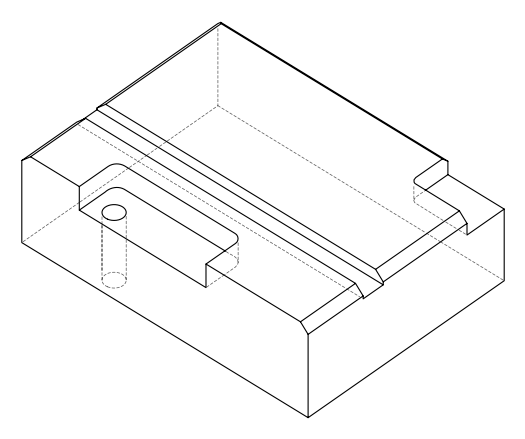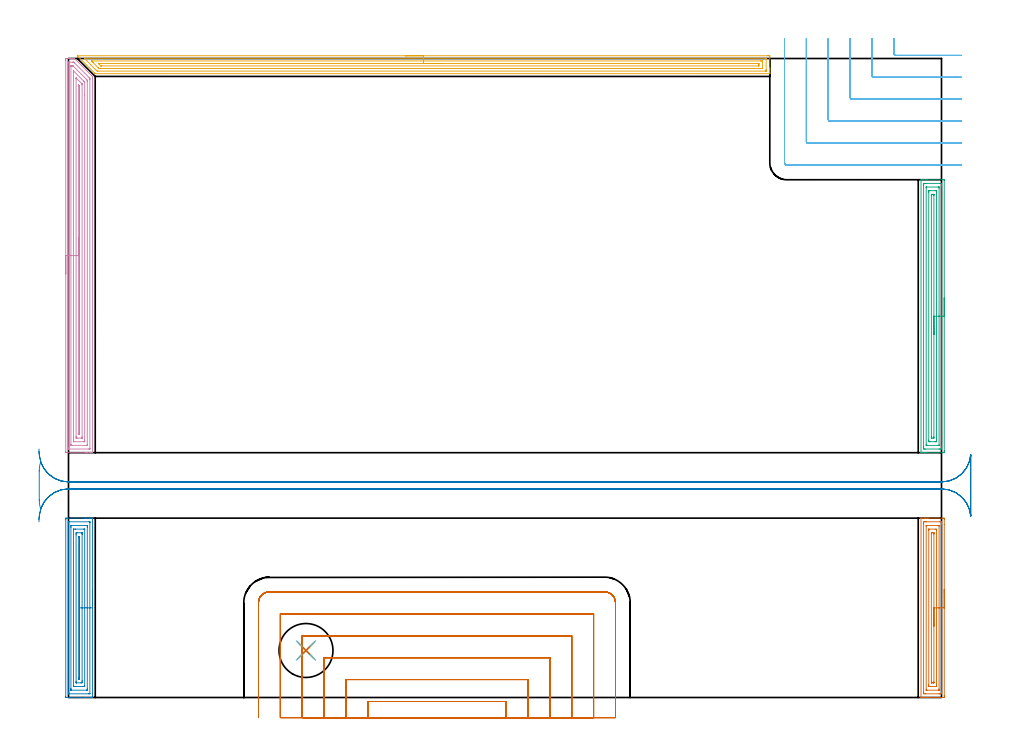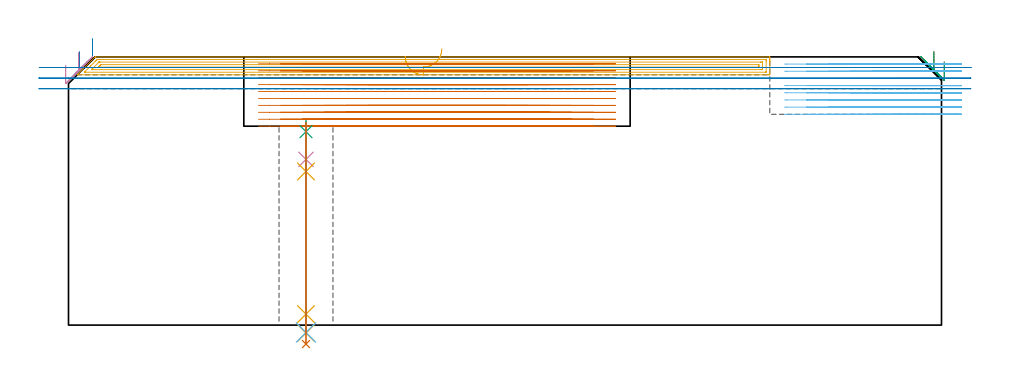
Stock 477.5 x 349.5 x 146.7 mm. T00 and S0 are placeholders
(PLAN: 13 operations, 7 tool changes, 110.8 min)
(1 AREA_MILL | FG_CHAMFER_SURFACE | UGT0205_001 | 4.16 min | 8453 mm3)
(2 AREA_MILL_1 | FG_CHAMFER_SURFACE_1 | UGT0205_001 | 4.9 min | 11212 mm3)
(3 AREA_MILL_2 | FG_CHAMFER_SURFACE_2 | UGT0205_001 | 6.21 min | 13124 mm3)
(4 AREA_MILL_3 | FG_CHAMFER_SURFACE_3 | UGT0205_001 | 10.38 min | 23732 mm3)
(5 AREA_MILL_4 | FG_CHAMFER_SURFACE_4 | UGT0205_001 | 12.18 min | 18162 mm3)
(6 MILL_CORNER_NOTCH_RECTANGULAR | CORNER_NOTCH_RECTANGULAR | NXT0201_012 | Follow Part, ap 4, ae 75% | 11.37 min | 194102 mm3)
(7 MILL_SLOT | SLOT_PARTIAL_RECTANGULAR | NXT0201_012 | Follow Part, ap 4, ae 75% | 53.35 min | 523767 mm3)
(8 MILL_RECTANGULAR_SLOT | SLOT_RECTANGULAR | UGT0201_004 | Follow Part, ap 8, ae 75% | 6.59 min | 294869 mm3)
(9 SPOT_DRILL | STEP1HOLE | NXT0321_9005460120000 | 0.06 min | 173 mm3)
(10 DRILL_BLIND_HOLE_INTO_CENTER | STEP1HOLE | NXT0301_092 | 0.09 min | 1721 mm3)
(11 GUN_DRILL_THROUGH_HOLE | STEP1HOLE | UGT0307_009 | 0.56 min | 10397 mm3)
(12 DRILL_TO_ENLARGE_THROUGH_HOLE | STEP1HOLE | NXT0301_104 | 0.47 min | 4383 mm3)
(13 DRILL_TO_ENLARGE_THROUGH_HOLE_1 | STEP1HOLE | UGT0301_394 | 0.49 min | 57618 mm3)
(TOOL UGT0205_001 | Chamfer Mill 20 x 3 x 45 deg. | D20 FL50 Z2)
(TOOL NXT0201_012 | ENDMILL 16mm [2P460-1600-NA 1630] | D16 FL38 Z6)
(TOOL UGT0201_004 | End Mill 32 mm | D32 FL53 Z6)
(TOOL NXT0321_9005460120000 | NC Spot Drill, 142deg, 12mm, Carbide, Uncoated | D12 PA142 FL30 Z2)
(TOOL NXT0301_092 | Carbide Drill 12.1mm [860.1-1210-061A1-MM 2214] | D12.1 PA140 FL77 Z2)
(TOOL UGT0307_009 | Gun Drill 12 mm | D12 PA130 FL24 Z1)
(TOOL NXT0301_104 | Carbide Drill 14mm [860.1-1400-112A1-MM 2214] | D14 PA140 FL123 Z2)
(TOOL UGT0301_394 | Twist Drill 29.5 mm | D29.5 PA118 FL165 Z2)
(OP 1 AREA_MILL)
G17 G21 G94 G90
T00 M6
G54
G17 G0 G90 X479. Y59.05 S1061 M3
G43 Z156.7 H0
Z144.
G94 G1 Y59.012 Z143.128 F250.
Y58.898 Z142.264
Y58.709 Z141.412
Y58.447 Z140.58
Y58.113 Z139.774
Y57.71 Z139.
Y57.242 Z138.264
Y56.71 Z137.572
Y56.121 Z136.929
Y55.478 Z136.34
Y54.786 Z135.808
Y54.05 Z135.34
Y53.276 Z134.937
Y52.47 Z134.603
Y51.638 Z134.341
Y50.786 Z134.152
Y49.922 Z134.038
Y49.05 Z134.
Y0.888
X478.998 Y0.566 Z134.002
X478.991 Y0.008 Z134.005
X478.433 Y0. Z134.564
X470.426 Z142.568
X469.778 Z143.219
X469.536 Z143.461
X468.888 Z144.109
X468.646 Z144.35
X468.162 Z144.837
X467.351 Z145.648
X466.608 Z146.39
X466.333 Z146.658
X466.303 Y0.009 Z146.688
X466.3 Y0.121 Z146.7
Y97.979
X466.303 Y98.09 Z146.688
X466.331 Y98.094 Z146.66
X466.608 Y98.1 Z146.391
X467.351 Z145.648
X468.162 Z144.837
X468.646 Z144.35
X468.888 Z144.109
X469.536 Z143.461
X469.778 Z143.219
X470.426 Z142.568
X478.433 Z134.564
X478.759 Y98.098 Z134.238
X478.991 Y98.09 Z134.005
X478.999 Y97.858 Z133.999
X479. Y97.534 Z134.
Y94.504
Y49.05
X477.586 Z135.414
Y3.192
X477.582 Y2.345 Z135.418
X477.58 Y2.308 Z135.42
X477.543 Y2.01 Z135.457
X476.997 Y2.002 Z136.003
X476.654 Y2.001 Z136.346
X476.109 Y2. Z136.891
X468.646 Y2.001 Z144.354
X468.099 Y2.003 Z144.901
X467.757 Y2.01 Z145.243
X467.72 Y2.345 Z145.28
X467.717 Y2.384 Z145.283
X467.714 Y3.235 Z145.286
Y3.277
Y94.908
X467.718 Y95.755 Z145.282
X467.72 Y95.792 Z145.28
X467.757 Y96.09 Z145.243
X468.303 Y96.098 Z144.697
X468.646 Y96.099 Z144.354
X469.191 Y96.1 Z143.809
X476.654 Y96.099 Z136.346
X477.201 Y96.097 Z135.799
X477.543 Y96.09 Z135.457
X477.58 Y95.755 Z135.42
X477.583 Y95.716 Z135.417
X477.586 Y94.865 Z135.414
Y94.823
Y49.05
X476.172 Z136.828
X476.171 Y4.607 Z136.829
X476.167 Y4.124 Z136.833
X476.165 Y4.026 Z136.835
X476.158 Y4.01 Z136.842
X476.095 Y4.005 Z136.905
X476.012 Y4.002 Z136.988
X475.888 Y4. Z137.112
X469.536 Y4.001 Z143.464
X469.412 Y4.003 Z143.588
X469.164 Y4.01 Z143.836
X469.134 Y4.019 Z143.866
X469.132 Y4.031 Z143.868
X469.13 Y4.066 Z143.87
X469.129 Y4.124 Z143.871
X469.128 Y4.532 Z143.872
X469.129 Y93.493 Z143.871
X469.133 Y93.976 Z143.867
X469.135 Y94.074 Z143.865
X469.142 Y94.09 Z143.858
X469.205 Y94.095 Z143.795
X469.288 Y94.098 Z143.712
X469.412 Y94.1 Z143.588
X475.764 Y94.099 Z137.236
X475.888 Y94.097 Z137.112
X476.136 Y94.09 Z136.864
X476.166 Y94.081 Z136.834
X476.168 Y94.069 Z136.832
X476.17 Y94.034 Z136.83
X476.171 Y93.976 Z136.829
X476.172 Y93.568 Z136.828
Y49.05
X474.757 Z138.243
Y6.793
X474.751 Y6.026 Z138.249
X474.748 Y6.01 Z138.252
X474.728 Y6.005 Z138.272
X474.679 Y6.001 Z138.321
X471.218 Z141.782
X470.55 Y6.025 Z142.45
X470.543 Y6.676 Z142.457
Y6.793
Y91.307
X470.549 Y92.074 Z142.451
X470.552 Y92.09 Z142.448
X470.572 Y92.095 Z142.428
X470.621 Y92.099 Z142.379
X474.082 Z138.918
X474.75 Y92.075 Z138.25
X474.757 Y91.424 Z138.243
Y91.307
Y49.05
X473.343 Z139.657
Y8.572
X473.342 Y8.326 Z139.658
X473.338 Y8.076 Z139.662
X473.336 Y8.014 Z139.664
X473.309 Y8.01 Z139.691
X473.238 Y8.005 Z139.762
X473.095 Y8.002 Z139.905
X472.777 Y8. Z140.223
X472.205 Y8.001 Z140.795
X472.014 Y8.003 Z140.986
X471.982 Y8.006 Z141.018
X471.969 Y8.009 Z141.031
X471.964 Y8.028 Z141.036
X471.96 Y8.159 Z141.04
X471.958 Y8.324 Z141.042
X471.957 Y8.572 Z141.043
Y8.821
Y89.528
X471.958 Y89.774 Z141.042
X471.962 Y90.024 Z141.038
X471.964 Y90.086 Z141.036
X471.991 Y90.09 Z141.009
X472.062 Y90.095 Z140.938
X472.205 Y90.098 Z140.795
X472.523 Y90.1 Z140.477
X473.095 Y90.099 Z139.905
X473.286 Y90.097 Z139.714
X473.318 Y90.094 Z139.682
X473.331 Y90.091 Z139.669
X473.336 Y90.072 Z139.664
X473.34 Y89.941 Z139.66
X473.342 Y89.776 Z139.658
X473.343 Y89.528 Z139.657
Y89.279
Y49.05
Y48.178 Z139.695
Y47.314 Z139.809
Y46.462 Z139.998
Y45.63 Z140.26
Y44.824 Z140.594
Y44.05 Z140.997
Y43.314 Z141.465
Y42.622 Z141.996
Y41.979 Z142.586
Y41.39 Z143.229
Y40.858 Z143.921
Y40.39 Z144.657
Y39.987 Z145.431
Y39.653 Z146.237
Y39.391 Z147.069
Y39.202 Z147.92
Y39.088 Z148.785
Y39.05 Z149.657
G0 Z156.7
M5
M2
(OP 2 AREA_MILL_1)
G17 G21 G94 G90
T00 M6
G54
G17 G0 G90 X13.1 Y59.05 S1061 M3
G43 Z156.7 H0
G94 G1 Y59.012 Z155.828 F250.
Y58.898 Z154.963
Y58.709 Z154.112
Y58.447 Z153.28
Y58.113 Z152.474
Y57.71 Z151.7
Y57.241 Z150.964
Y56.71 Z150.272
Y56.121 Z149.629
Y55.478 Z149.04
Y54.786 Z148.508
Y54.05 Z148.04
Y53.276 Z147.637
Y52.47 Z147.303
Y51.638 Z147.041
Y50.786 Z146.852
Y49.922 Z146.738
Y49.05 Z146.7
Y0.121
X13.097 Y0.01 Z146.689
X13.059 Y0.007 Z146.651
X12.77 Y0. Z146.369
X12.087 Z145.685
X11.601 Z145.197
X9.574 Z143.171
X8.924 Z142.518
X-1.22 Y0.001 Z132.377
X-1.491 Y0.01 Z132.105
X-1.499 Y0.279 Z132.099
Y0.317
X-1.5 Y97.249 Z132.1
X-1.498 Y97.534 Z132.102
X-1.491 Y98.093 Z132.105
X-1.458 Y98.097 Z132.138
X-0.894 Y98.1 Z132.703
X8.924 Z142.518
X9.574 Z143.171
X9.816 Z143.413
X11.601 Z145.197
X12.087 Z145.685
X12.184 Z145.783
X12.771 Z146.369
X13.059 Y98.093 Z146.651
X13.097 Y98.09 Z146.689
X13.1 Y97.979 Z146.7
Y49.05
X11.686 Z145.286
X11.685 Y2.261 Z145.285
X11.684 Y2.177 Z145.284
X11.679 Y2.017 Z145.279
X11.601 Y2.01 Z145.201
X11.054 Y2.001 Z144.654
X0.345 Y2. Z133.945
X-0.001 Y2.002 Z133.599
X-0.05 Y2.005 Z133.55
X-0.075 Y2.009 Z133.525
X-0.08 Y2.093 Z133.52
X-0.085 Y2.261 Z133.515
X-0.086 Y2.345 Z133.514
Y2.429
X-0.085 Y95.839 Z133.515
X-0.084 Y95.923 Z133.516
X-0.079 Y96.083 Z133.521
X-0.001 Y96.09 Z133.599
X0.546 Y96.099 Z134.146
X11.255 Y96.1 Z144.855
X11.601 Y96.098 Z145.201
X11.65 Y96.095 Z145.25
X11.675 Y96.091 Z145.275
X11.68 Y96.007 Z145.28
X11.685 Y95.839 Z145.285
X11.686 Y95.755 Z145.286
Y95.671
Y49.05
X10.272 Z143.872
X10.271 Y5.014 Z143.871
X10.27 Y4.561 Z143.87
X10.267 Y4.124 Z143.867
X10.265 Y4.02 Z143.865
X10.065 Y4.007 Z143.665
X9.94 Y4.001 Z143.54
X1.659 Z135.259
X1.41 Y4.007 Z135.01
X1.342 Y4.01 Z134.942
X1.335 Y4.023 Z134.935
X1.332 Y4.06 Z134.932
X1.33 Y4.124 Z134.93
X1.329 Y4.578 Z134.929
X1.328 Y5.014 Z134.928
X1.329 Y93.086 Z134.929
X1.33 Y93.539 Z134.93
X1.333 Y93.976 Z134.933
X1.335 Y94.08 Z134.935
X1.535 Y94.093 Z135.135
X1.66 Y94.099 Z135.26
X9.941 Z143.541
X10.19 Y94.093 Z143.79
X10.258 Y94.09 Z143.858
X10.265 Y94.076 Z143.865
X10.268 Y94.04 Z143.868
X10.27 Y93.976 Z143.87
X10.271 Y93.522 Z143.871
X10.272 Y93.086 Z143.872
Y49.05
X8.857 Z142.457
Y6.381
X8.856 Y6.176 Z142.456
X8.854 Y6.073 Z142.454
X8.851 Y6.024 Z142.451
X8.847 Y6.01 Z142.447
X8.822 Y6.005 Z142.422
X8.031 Y6. Z141.631
X7.934 Z141.534
X3.472 Z137.072
X2.767 Y6.009 Z136.367
X2.751 Y6.01 Z136.351
X2.748 Y6.023 Z136.348
X2.745 Y6.069 Z136.345
X2.743 Y6.162 Z136.343
Y91.719
X2.744 Y91.924 Z136.344
X2.746 Y92.027 Z136.346
X2.749 Y92.076 Z136.349
X2.753 Y92.09 Z136.353
X2.778 Y92.095 Z136.378
X3.569 Y92.1 Z137.169
X3.666 Z137.266
X8.128 Z141.728
X8.833 Y92.091 Z142.433
X8.849 Y92.09 Z142.449
X8.852 Y92.077 Z142.452
X8.855 Y92.031 Z142.455
X8.857 Y91.937 Z142.457
Y49.05
X7.443 Z141.043
Y9.159
X7.44 Y8.572 Z141.04
X7.436 Y8.276 Z141.036
X7.419 Y8.01 Z141.019
X7.139 Y8.005 Z140.739
X6.82 Y8.001 Z140.42
X4.461 Z138.061
X4.27 Y8.003 Z137.87
X4.201 Y8.006 Z137.801
X4.167 Y8.009 Z137.767
X4.164 Y8.068 Z137.764
X4.16 Y8.269 Z137.76
X4.157 Y8.572 Z137.757
Y8.876
Y88.941
X4.16 Y89.528 Z137.76
X4.164 Y89.824 Z137.764
X4.181 Y90.09 Z137.781
X4.461 Y90.095 Z138.061
X4.78 Y90.099 Z138.38
X7.139 Z140.739
X7.33 Y90.097 Z140.93
X7.399 Y90.094 Z140.999
X7.433 Y90.091 Z141.033
X7.436 Y90.032 Z141.036
X7.44 Y89.831 Z141.04
X7.443 Y89.528 Z141.043
Y89.224
Y49.05
X6.029 Z139.629
X6.028 Y10.25 Z139.628
X6.027 Y10.107 Z139.627
X6.024 Y10.037 Z139.624
X6.022 Y10.01 Z139.622
X5.894 Y10.006 Z139.494
X5.705 Y10.001 Z139.305
X5.607 Y10.004 Z139.207
X5.59 Y10.007 Z139.19
X5.578 Y10.012 Z139.178
X5.576 Y10.03 Z139.176
X5.573 Y10.133 Z139.173
X5.572 Y10.352 Z139.172
X5.571 Y10.808 Z139.171
Y87.531
X5.573 Y87.748 Z139.173
X5.576 Y87.976 Z139.176
X5.578 Y88.082 Z139.178
X5.624 Y88.09 Z139.224
X5.895 Y88.098 Z139.495
X5.993 Y88.096 Z139.593
X6.01 Y88.093 Z139.61
X6.022 Y88.088 Z139.622
X6.024 Y88.07 Z139.624
X6.027 Y87.967 Z139.627
X6.029 Y87.748 Z139.629
Y87.532
Y49.05
Y48.178 Z139.667
Y47.313 Z139.781
Y46.462 Z139.97
Y45.63 Z140.232
Y44.824 Z140.566
Y44.05 Z140.969
Y43.314 Z141.437
Y42.622 Z141.968
Y41.979 Z142.558
Y41.39 Z143.201
Y40.858 Z143.893
Y40.39 Z144.629
Y39.987 Z145.403
Y39.653 Z146.209
Y39.391 Z147.041
Y39.202 Z147.892
Y39.088 Z148.757
Y39.05 Z149.629
G0 Z156.7
M5
M2
(OP 3 AREA_MILL_2)
G17 G21 G94 G90
T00 M6
G54
G17 G0 G90 X479. Y218.55 S1061 M3
G43 Z156.7 H0
Z144.
G94 G1 Y218.512 Z143.128 F250.
Y218.398 Z142.264
Y218.209 Z141.412
Y217.947 Z140.58
Y217.613 Z139.774
Y217.21 Z139.
Y216.742 Z138.264
Y216.21 Z137.572
Y215.621 Z136.929
Y214.978 Z136.34
Y214.286 Z135.808
Y213.55 Z135.34
Y212.776 Z134.937
Y211.97 Z134.603
Y211.138 Z134.341
Y210.287 Z134.152
Y209.422 Z134.038
Y208.55 Z134.
Y134.825
X478.999 Y134.501 Z134.001
X478.994 Y133.939 Z134.004
X478.992 Y133.908 Z134.006
X478.433 Y133.9 Z134.564
X469.536 Z143.458
X468.956 Z144.041
X468.646 Z144.35
X468.066 Z144.93
X467.757 Z145.238
X467.138 Z145.862
X466.694 Z146.305
X466.341 Y133.907 Z146.651
X466.303 Y133.91 Z146.688
X466.3 Y134.055 Z146.7
Y283.045
X466.303 Y283.19 Z146.688
X466.341 Y283.193 Z146.651
X466.694 Y283.2 Z146.305
X467.138 Z145.862
X467.757 Z145.238
X468.956 Z144.041
X469.536 Z143.458
X478.433 Z134.564
X478.725 Y283.198 Z134.272
X478.992 Y283.19 Z134.006
X478.999 Y282.923 Z133.999
X479. Y208.55 Z134.
X477.586 Z135.414
Y137.135
X477.583 Y136.286 Z135.417
X477.581 Y136.248 Z135.419
X477.543 Y135.91 Z135.457
X477.036 Y135.902 Z135.964
X476.654 Y135.901 Z136.346
X476.148 Y135.9 Z136.852
X468.646 Y135.901 Z144.354
X468.138 Y135.903 Z144.862
X467.757 Y135.91 Z145.243
X467.719 Y136.286 Z145.281
X467.717 Y136.325 Z145.283
X467.714 Y137.178 Z145.286
Y137.22
Y279.965
X467.717 Y280.814 Z145.283
X467.719 Y280.852 Z145.281
X467.757 Y281.19 Z145.243
X468.264 Y281.198 Z144.736
X468.646 Y281.199 Z144.354
X469.152 Y281.2 Z143.848
X476.654 Y281.199 Z136.346
X477.162 Y281.197 Z135.838
X477.543 Y281.19 Z135.457
X477.581 Y280.814 Z135.419
X477.583 Y280.775 Z135.417
X477.586 Y279.922 Z135.414
Y279.88
Y208.55
X476.172 Z136.828
X476.171 Y138.07 Z136.829
X476.17 Y137.968 Z136.83
X476.167 Y137.918 Z136.833
X476.166 Y137.913 Z136.834
X476.15 Y137.909 Z136.85
X476.103 Y137.904 Z136.897
X475.933 Y137.9 Z137.067
X469.536 Z143.464
X469.367 Y137.902 Z143.633
X469.254 Y137.905 Z143.746
X469.164 Y137.91 Z143.836
X469.135 Y137.918 Z143.865
X469.134 Y137.935 Z143.866
X469.131 Y138.07 Z143.869
X469.129 Y138.478 Z143.871
Y279.03
X469.13 Y279.132 Z143.87
X469.133 Y279.182 Z143.867
X469.134 Y279.187 Z143.866
X469.15 Y279.191 Z143.85
X469.197 Y279.196 Z143.803
X469.367 Y279.2 Z143.633
X475.764 Z137.236
X475.933 Y279.198 Z137.067
X476.046 Y279.195 Z136.954
X476.136 Y279.19 Z136.864
X476.165 Y279.182 Z136.835
X476.166 Y279.165 Z136.834
X476.169 Y279.03 Z136.831
X476.171 Y278.622 Z136.829
X476.172 Y208.55 Z136.828
X474.757 Z138.243
Y140.746
X474.753 Y139.976 Z138.247
X474.751 Y139.923 Z138.249
X474.745 Y139.91 Z138.255
X474.723 Y139.907 Z138.277
X474.618 Y139.903 Z138.382
X474.407 Y139.901 Z138.593
X473.985 Y139.9 Z139.015
X471.27 Z141.73
X470.875 Y139.903 Z142.125
X470.677 Y139.906 Z142.323
X470.579 Y139.91 Z142.421
X470.549 Y139.921 Z142.451
X470.543 Y140.746 Z142.457
Y276.354
X470.547 Y277.124 Z142.453
X470.549 Y277.177 Z142.451
X470.555 Y277.19 Z142.445
X470.577 Y277.193 Z142.423
X470.682 Y277.197 Z142.318
X470.893 Y277.199 Z142.107
X471.315 Y277.2 Z141.685
X474.03 Z138.97
X474.425 Y277.198 Z138.575
X474.623 Y277.194 Z138.377
X474.721 Y277.19 Z138.279
X474.751 Y277.179 Z138.249
X474.757 Y276.354 Z138.243
Y208.55
X473.343 Z139.657
X473.342 Y142.531 Z139.658
X473.341 Y142.284 Z139.659
X473.336 Y142.033 Z139.664
X473.324 Y141.91 Z139.676
X473.252 Y141.906 Z139.748
X473.095 Y141.902 Z139.905
X472.834 Y141.9 Z140.166
X472.205 Y141.903 Z140.795
X471.996 Y141.907 Z141.004
X471.966 Y141.91 Z141.034
X471.962 Y141.983 Z141.038
X471.959 Y142.116 Z141.041
X471.957 Y142.282 Z141.043
Y142.531
X471.958 Y274.569 Z141.042
X471.959 Y274.816 Z141.041
X471.964 Y275.066 Z141.036
X471.976 Y275.19 Z141.024
X472.048 Y275.194 Z140.952
X472.205 Y275.198 Z140.795
X472.466 Y275.2 Z140.534
X473.095 Y275.197 Z139.905
X473.304 Y275.193 Z139.696
X473.334 Y275.19 Z139.666
X473.338 Y275.117 Z139.662
X473.341 Y274.984 Z139.659
X473.343 Y274.818 Z139.657
Y274.569
Y208.55
Y207.678 Z139.695
Y206.814 Z139.809
Y205.962 Z139.998
Y205.13 Z140.26
Y204.324 Z140.594
Y203.55 Z140.997
Y202.814 Z141.465
Y202.122 Z141.996
Y201.479 Z142.586
Y200.89 Z143.229
Y200.359 Z143.921
Y199.89 Z144.657
Y199.487 Z145.431
Y199.153 Z146.237
Y198.891 Z147.069
Y198.702 Z147.92
Y198.588 Z148.785
Y198.55 Z149.657
G0 Z156.7
M5
M2
(OP 4 AREA_MILL_3)
G17 G21 G94 G90
T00 M6
G54
G17 G0 G90 X-1.5 Y231.7 S1061 M3
G43 Z156.7 H0
Z142.1
G94 G1 Y231.738 Z141.228 F250.
Y231.852 Z140.364
Y232.041 Z139.512
Y232.303 Z138.68
Y232.637 Z137.874
Y233.04 Z137.1
Y233.508 Z136.364
Y234.04 Z135.672
Y234.629 Z135.029
Y235.272 Z134.44
Y235.964 Z133.908
Y236.7 Z133.44
Y237.474 Z133.037
Y238.28 Z132.703
Y239.112 Z132.441
Y239.963 Z132.252
Y240.828 Z132.138
Y241.7 Z132.1
Y348.597
X-1.499 Y348.884 Z132.101
X-1.492 Y349.483 Z132.104
X-1.491 Y349.493 Z132.105
X-0.894 Y349.5 Z132.702
X-0.617 Z132.979
X-0.001 Z133.593
X0.553 Z134.15
X0.891 Z134.487
X1.445 Z135.042
X1.784 Z135.379
X2.461 Z136.06
X3.122 Z136.722
X3.233 Y349.499 Z136.831
X3.3 Y349.49 Z136.896
X3.372 Y349.429 Z136.97
X12.96 Y339.84 Z146.558
X13.099 Y339.695 Z146.686
X13.1 Y339.059 Z146.7
Y134.069
X13.097 Y133.909 Z146.688
X13.076 Y133.906 Z146.667
X13.04 Y133.903 Z146.632
X12.64 Y133.9 Z146.24
X12.278 Z145.877
X11.601 Z145.196
X10.371 Z143.967
X9.816 Z143.411
X9.201 Z142.796
X-1.171 Y133.901 Z132.426
X-1.492 Y133.91 Z132.106
X-1.499 Y134.229 Z132.099
Y134.245
X-1.5 Y241.7 Z132.1
X-0.086 Z133.514
X-0.085 Y347.182 Z133.515
X-0.084 Y347.267 Z133.516
X-0.079 Y347.434 Z133.521
X-0.071 Y347.491 Z133.529
X-0.051 Y347.494 Z133.549
X-0.001 Y347.496 Z133.599
X0.49 Y347.5 Z134.09
X2.275 Y347.499 Z135.875
X2.676 Y347.494 Z136.276
X2.81 Y347.49 Z136.41
X2.854 Y347.484 Z136.454
X2.89 Y347.453 Z136.49
X2.963 Y347.383 Z136.563
X3.252 Y347.098 Z136.852
X11.29 Y339.059 Z144.89
X11.601 Y338.741 Z145.201
X11.667 Y338.671 Z145.267
X11.679 Y338.419 Z145.279
X11.684 Y338.25 Z145.284
X11.685 Y338.166 Z145.285
Y136.218
X11.684 Y136.133 Z145.284
X11.679 Y135.965 Z145.279
X11.671 Y135.909 Z145.271
X11.651 Y135.907 Z145.251
X11.601 Y135.904 Z145.201
X11.11 Y135.9 Z144.71
X-0.001 Y135.901 Z133.599
X-0.059 Y135.902 Z133.541
X-0.074 Y135.905 Z133.526
X-0.078 Y135.908 Z133.522
X-0.08 Y135.937 Z133.52
X-0.084 Y136.049 Z133.516
X-0.086 Y136.387 Z133.514
Y241.7
X1.328 Z134.928
X1.329 Y345.311 Z134.929
X1.33 Y345.425 Z134.93
X1.333 Y345.48 Z134.933
X1.334 Y345.487 Z134.934
X1.353 Y345.491 Z134.953
X1.407 Y345.496 Z135.007
X1.596 Y345.499 Z135.196
X1.784 Z135.384
X1.972 Y345.497 Z135.572
X2.349 Y345.49 Z135.949
X2.411 Y345.478 Z136.011
X2.436 Y345.457 Z136.036
X2.488 Y345.41 Z136.088
X2.589 Y345.311 Z136.189
X2.676 Y345.225 Z136.276
X9.816 Y338.084 Z143.416
X10.218 Y337.671 Z143.818
X10.265 Y337.622 Z143.865
X10.267 Y337.545 Z143.867
X10.27 Y337.424 Z143.87
X10.271 Y337.272 Z143.871
Y336.817
Y138.089
X10.27 Y137.975 Z143.87
X10.267 Y137.92 Z143.867
X10.266 Y137.913 Z143.866
X10.246 Y137.909 Z143.846
X10.193 Y137.904 Z143.793
X10.004 Y137.901 Z143.604
X1.784 Y137.9 Z135.384
X1.595 Y137.902 Z135.195
X1.47 Y137.905 Z135.07
X1.37 Y137.91 Z134.97
X1.335 Y137.919 Z134.935
X1.334 Y137.938 Z134.934
X1.331 Y138.089 Z134.931
X1.329 Y138.544 Z134.929
X1.328 Y241.7 Z134.928
X2.743 Z136.343
Y341.738
X2.746 Y342.562 Z136.346
X2.749 Y342.632 Z136.349
X2.753 Y342.689 Z136.353
X2.769 Y342.679 Z136.369
X2.775 Y342.674 Z136.375
X2.819 Y342.632 Z136.419
X8.327 Y337.123 Z141.927
X8.622 Y336.823 Z142.222
X8.818 Y336.622 Z142.418
X8.851 Y336.57 Z142.451
X8.852 Y336.548 Z142.452
X8.856 Y336.447 Z142.456
X8.857 Y329.466 Z142.457
Y140.768
X8.856 Y139.943 Z142.456
X8.854 Y139.916 Z142.454
X8.851 Y139.91 Z142.451
X8.844 Y139.907 Z142.444
X8.79 Y139.903 Z142.39
X8.682 Y139.901 Z142.282
X8.465 Y139.9 Z142.065
X2.914 Y139.901 Z136.514
X2.809 Y139.902 Z136.409
X2.757 Y139.906 Z136.357
X2.748 Y139.909 Z136.348
X2.746 Y139.914 Z136.346
X2.744 Y139.936 Z136.344
X2.743 Y140.702 Z136.343
Y241.7
X4.157 Z137.757
Y338.47
X4.159 Y338.775 Z137.759
X4.161 Y338.814 Z137.761
X4.163 Y338.825 Z137.763
X4.167 Y338.823 Z137.767
X4.235 Y338.762 Z137.835
X4.336 Y338.665 Z137.936
X7.139 Y335.862 Z140.739
X7.326 Y335.671 Z140.926
X7.417 Y335.574 Z141.017
X7.436 Y335.551 Z141.036
X7.439 Y335.529 Z141.039
X7.441 Y335.486 Z141.041
X7.443 Y335.182 Z141.043
Y142.555
X7.442 Y142.252 Z141.042
X7.437 Y141.946 Z141.037
X7.436 Y141.913 Z141.036
X7.424 Y141.91 Z141.024
X7.384 Y141.905 Z140.984
X7.302 Y141.902 Z140.902
X5.115 Y141.9 Z138.715
X4.461 Y141.902 Z138.061
X4.219 Y141.904 Z137.819
X4.172 Y141.91 Z137.772
X4.164 Y141.923 Z137.764
X4.161 Y141.962 Z137.761
X4.158 Y142.555 Z137.758
X4.157 Y142.859 Z137.757
Y241.7
X5.571 Z139.171
Y334.593
X5.572 Y334.804 Z139.172
X5.575 Y334.909 Z139.175
X5.578 Y334.958 Z139.178
X5.579 Y334.961 Z139.179
X5.596 Y334.946 Z139.196
X5.954 Y334.593 Z139.554
X6.012 Y334.528 Z139.612
X6.022 Y334.469 Z139.622
X6.025 Y334.348 Z139.625
X6.028 Y334.103 Z139.628
X6.029 Y333.917 Z139.629
Y333.7
Y144.341
X6.028 Y144.214 Z139.628
X6.023 Y143.941 Z139.623
X6.022 Y143.915 Z139.622
X5.957 Y143.909 Z139.557
X5.868 Y143.903 Z139.468
X5.793 Y143.901 Z139.393
X5.618 Y143.908 Z139.218
X5.581 Y143.91 Z139.181
X5.578 Y143.973 Z139.178
X5.574 Y144.121 Z139.174
X5.572 Y144.341 Z139.172
X5.571 Y241.7 Z139.171
Y242.572 Z139.209
Y243.436 Z139.323
Y244.288 Z139.512
Y245.12 Z139.774
Y245.926 Z140.108
Y246.7 Z140.511
Y247.436 Z140.98
Y248.128 Z141.511
Y248.771 Z142.1
Y249.36 Z142.743
Y249.891 Z143.435
Y250.36 Z144.171
Y250.763 Z144.945
Y251.097 Z145.751
Y251.359 Z146.583
Y251.548 Z147.435
Y251.662 Z148.3
Y251.7 Z149.171
G0 Z156.7
M5
M2
(OP 5 AREA_MILL_4)
G17 G21 G94 G90
T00 M6
G54
G17 G0 G90 X184.2 Y351. S1061 M3
G43 Z156.7 H0
Z146.9
G94 G1 X184.238 Z146.028 F250.
X184.352 Z145.164
X184.541 Z144.312
X184.803 Z143.48
X185.137 Z142.674
X185.54 Z141.9
X186.008 Z141.164
X186.54 Z140.472
X187.129 Z139.829
X187.772 Z139.24
X188.464 Z138.709
X189.2 Z138.24
X189.974 Z137.837
X190.78 Z137.503
X191.612 Z137.241
X192.464 Z137.052
X193.328 Z136.938
X194.2 Z136.9
X382.505
X382.992 Y350.999 Z136.901
X383.473 Y350.995 Z136.903
X383.591 Y350.991 Z136.906
X383.6 Y350.518 Z137.379
Y344.333 Z143.561
Y343.769 Z144.128
Y343.449 Z144.447
Y342.885 Z145.011
Y342.565 Z145.329
Y341.926 Z145.974
Y341.549 Z146.35
Y341.214 Z146.676
X383.592 Y341.202 Z146.688
X383.439 Y341.2 Z146.7
X14.78
X14.604 Y341.204 Z146.689
X14.585 Y341.218 Z146.676
X14.471 Y341.327 Z146.569
X14.346 Y341.454 Z146.446
X14.334 Y341.466 Z146.434
X4.962 Y350.838 Z137.06
X4.846 Y350.96 Z136.938
X4.816 Y350.995 Z136.903
X4.942 Y350.999 Z136.9
X4.962 Y351.
X194.2
Y349.586 Z138.314
X381.207 Y349.585 Z138.315
X381.257 Y349.584 Z138.316
X381.59 Y349.576 Z138.324
X381.594 Y349.471 Z138.429
X381.599 Y349.247 Z138.653
X381.6 Y343.449 Z144.451
X381.599 Y343.061 Z144.839
X381.592 Y342.671 Z145.229
X381.59 Y342.624 Z145.276
X381.573 Y342.621 Z145.279
X381.523 Y342.618 Z145.282
X381.418 Y342.615 Z145.285
X381.207 Y342.614 Z145.286
X381.158
X16.07 Y342.615 Z145.285
X15.654 Y342.621 Z145.279
X15.227 Y343.03 Z144.87
X14.802 Y343.449 Z144.451
X12.15 Y346.1 Z141.8
X8.979 Y349.271 Z138.629
X8.776 Y349.477 Z138.423
X8.692 Y349.566 Z138.334
X8.682 Y349.579 Z138.321
X8.684 Y349.58 Z138.32
X8.723 Y349.583 Z138.317
X8.808 Y349.585 Z138.315
X8.979 Y349.586 Z138.314
X9.028
X194.2
Y348.172 Z139.728
X378.529 Y348.171 Z139.729
X379.116 Y348.17 Z139.73
X379.422 Y348.167 Z139.733
X379.523 Y348.164 Z139.736
X379.59 Y348.156 Z139.744
X379.594 Y348.044 Z139.856
X379.598 Y347.867 Z140.033
X379.6 Y347.691 Z140.209
X379.599 Y344.157 Z143.743
X379.596 Y344.097 Z143.803
X379.59 Y344.051 Z143.849
X379.586 Y344.035 Z143.865
X379.574 Y344.034 Z143.866
X379.422 Y344.031 Z143.869
X378.836 Y344.029 Z143.871
X378.529 Y344.028 Z143.872
X17.319 Y344.029 Z143.871
X17.012 Y344.031 Z143.869
X16.706 Y344.036 Z143.864
X16.672 Y344.038 Z143.862
X16.652 Y344.055 Z143.845
X16.609 Y344.093 Z143.807
X16.527 Y344.173 Z143.727
X16.366 Y344.333 Z143.567
X13.442 Y347.257 Z140.643
X12.833 Y347.867 Z140.033
X12.549 Y348.155 Z139.745
X12.548 Y348.166 Z139.734
X12.549 Y348.167 Z139.733
X13.135 Y348.171 Z139.729
X194.2 Y348.172 Z139.728
Y346.757 Z141.143
X377.489
X377.541 Y346.756 Z141.144
X377.577 Y346.752 Z141.148
X377.59 Y346.749 Z141.151
X377.593 Y346.729 Z141.171
X377.597 Y346.532 Z141.368
X377.6 Y346.136 Z141.764
Y346.1 Z141.8
X377.595 Y345.676 Z142.224
X377.59 Y345.465 Z142.435
X377.585 Y345.449 Z142.451
X377.56 Y345.447 Z142.453
X377.502 Y345.444 Z142.456
X377.407 Y345.443 Z142.457
X17.905
X17.81 Y345.444 Z142.456
X17.752 Y345.446 Z142.454
X17.723 Y345.449 Z142.451
X17.696 Y345.464 Z142.436
X17.479 Y345.676 Z142.224
X17.049 Y346.1 Z141.8
X17.012 Y346.136 Z141.764
X16.622 Y346.533 Z141.367
X16.433 Y346.728 Z141.172
X16.419 Y346.752 Z141.148
X16.444 Y346.754 Z141.146
X16.496 Y346.755 Z141.145
X17.012 Y346.757 Z141.143
X17.241
X194.2
X195.072 Z141.181
X195.936 Z141.295
X196.788 Z141.483
X197.62 Z141.746
X198.426 Z142.08
X199.2 Z142.482
X199.936 Z142.951
X200.628 Z143.482
X201.271 Z144.072
X201.86 Z144.715
X202.392 Z145.407
X202.86 Z146.143
X203.263 Z146.917
X203.597 Z147.723
X203.859 Z148.555
X204.048 Z149.406
X204.162 Z150.271
X204.2 Z151.143
G0 Z156.7
M5
M2
(OP 6 MILL_CORNER_NOTCH_RECTANGULAR)
G17 G21 G94 G90
T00 M6
G54
G17 G0 G90 X451.6 Y360.5 S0 M3
G43 Z156.7 H1
Z142.775
G94 G1 Y357.5 F250.
Y351.994 F500.
G3 X452.394 Y351.2 R0.8
G1 X485.261
X485.317
X488.317 Y351.197 F250.
G0 Z156.7
X439.6 Y360.5
Z142.775
G1 Y357.5
Y339.995 F500.
G3 X440.395 Y339.2 R0.8
G1 X485.261
X485.5 Y339.199
X488.5 Y339.184 F250.
G0 Z156.7
X427.6 Y360.5
Z142.775
G1 Y357.5
Y327.995 F500.
G3 X428.395 Y327.2 R0.8
G1 X485.261
X485.5 Y327.199
X488.5 Y327.179 F250.
G0 Z156.7
X415.6 Y360.5
Z142.775
G1 Y357.5
Y315.995 F500.
G3 X416.395 Y315.2 R0.8
G1 X485.261
G2 X485.5 Y315.199 R24.
G1 X488.5 Y315.169 F250.
G0 Z156.7
X403.6 Y360.5
Z142.775
G1 Y357.5
Y303.995 F500.
G3 X404.395 Y303.2 R0.8
G1 X485.261
G2 X485.5 Y303.198 R12.
G1 X488.499 Y303.138 F250.
G0 Z156.7
X391.6 Y360.5
Z142.775
G1 Y357.5
Y292.5 F500.
G3 X392.9 Y291.2 R1.3
G1 X485.261
X488.261 F250.
G0 Z156.7
X451.6 Y360.5
Z138.85
G1 Y357.5
Y351.994 F500.
G3 X452.394 Y351.2 R0.8
G1 X485.317
X488.317 F250.
G0 Z156.7
X439.6 Y360.5
Z138.85
G1 Y357.5
Y339.995 F500.
G3 X440.395 Y339.2 R0.8
G1 X485.5
X488.5 F250.
G0 Z156.7
X427.6 Y360.5
Z138.85
G1 Y357.5
Y327.995 F500.
G3 X428.395 Y327.2 R0.8
G1 X485.5
X488.5 F250.
G0 Z156.7
X415.6 Y360.5
Z138.85
G1 Y357.5
Y315.995 F500.
G3 X416.395 Y315.2 R0.8
G1 X485.5
X488.5 F250.
G0 Z156.7
X403.6 Y360.5
Z138.85
G1 Y357.5
Y303.995 F500.
G3 X404.395 Y303.2 R0.8
G1 X485.5
X488.5 F250.
G0 Z156.7
X391.6 Y360.5
Z138.85
G1 Y357.5
Y292.5 F500.
G3 X392.9 Y291.2 R1.3
G1 X485.5
X488.5 F250.
G0 Z156.7
X451.6 Y360.5
Z134.925
G1 Y357.5
Y351.994 F500.
G3 X452.394 Y351.2 R0.8
G1 X485.317
X488.317 F250.
G0 Z156.7
X439.6 Y360.5
Z134.925
G1 Y357.5
Y339.995 F500.
G3 X440.395 Y339.2 R0.8
G1 X485.5
X488.5 F250.
G0 Z156.7
X427.6 Y360.5
Z134.925
G1 Y357.5
Y327.995 F500.
G3 X428.395 Y327.2 R0.8
G1 X485.5
X488.5 F250.
G0 Z156.7
X415.6 Y360.5
Z134.925
G1 Y357.5
Y315.995 F500.
G3 X416.395 Y315.2 R0.8
G1 X485.5
X488.5 F250.
G0 Z156.7
X403.6 Y360.5
Z134.925
G1 Y357.5
Y303.995 F500.
G3 X404.395 Y303.2 R0.8
G1 X485.5
X488.5 F250.
G0 Z156.7
X391.6 Y360.5
Z134.925
G1 Y357.5
Y292.5 F500.
G3 X392.9 Y291.2 R1.3
G1 X485.5
X488.5 F250.
G0 Z156.7
X451.6 Y360.5
Z131.
G1 Y357.5
Y351.994 F500.
G3 X452.394 Y351.2 R0.8
G1 X485.317
X488.317 F250.
G0 Z156.7
X439.6 Y360.5
Z131.
G1 Y357.5
Y339.995 F500.
G3 X440.395 Y339.2 R0.8
G1 X485.5
X488.5 F250.
G0 Z156.7
X427.6 Y360.5
Z131.
G1 Y357.5
Y327.995 F500.
G3 X428.395 Y327.2 R0.8
G1 X485.5
X488.5 F250.
G0 Z156.7
X415.6 Y360.5
Z131.
G1 Y357.5
Y315.995 F500.
G3 X416.395 Y315.2 R0.8
G1 X485.5
X488.5 F250.
G0 Z156.7
X403.6 Y360.5
Z131.
G1 Y357.5
Y303.995 F500.
G3 X404.395 Y303.2 R0.8
G1 X485.5
X488.5 F250.
G0 Z156.7
X391.6 Y360.5
Z131.
G1 Y357.5
Y292.5 F500.
G3 X392.9 Y291.2 R1.3
G1 X485.5
X488.5 F250.
G0 Z156.7
X451.6 Y360.5
Z127.075
G1 Y357.5
Y351.994 F500.
G3 X452.394 Y351.2 R0.8
G1 X485.317
X488.317 F250.
G0 Z156.7
X439.6 Y360.5
Z127.075
G1 Y357.5
Y339.995 F500.
G3 X440.395 Y339.2 R0.8
G1 X485.5
X488.5 F250.
G0 Z156.7
X427.6 Y360.5
Z127.075
G1 Y357.5
Y327.995 F500.
G3 X428.395 Y327.2 R0.8
G1 X485.5
X488.5 F250.
G0 Z156.7
X415.6 Y360.5
Z127.075
G1 Y357.5
Y315.995 F500.
G3 X416.395 Y315.2 R0.8
G1 X485.5
X488.5 F250.
G0 Z156.7
X403.6 Y360.5
Z127.075
G1 Y357.5
Y303.995 F500.
G3 X404.395 Y303.2 R0.8
G1 X485.5
X488.5 F250.
G0 Z156.7
X391.6 Y360.5
Z127.075
G1 Y357.5
Y292.5 F500.
G3 X392.9 Y291.2 R1.3
G1 X485.5
X488.5 F250.
G0 Z156.7
X451.6 Y360.5
Z123.15
G1 Y357.5
Y351.994 F500.
G3 X452.394 Y351.2 R0.8
G1 X485.317
X488.317 F250.
G0 Z156.7
X439.6 Y360.5
Z123.15
G1 Y357.5
Y339.995 F500.
G3 X440.395 Y339.2 R0.8
G1 X485.5
X488.5 F250.
G0 Z156.7
X427.6 Y360.5
Z123.15
G1 Y357.5
Y327.995 F500.
G3 X428.395 Y327.2 R0.8
G1 X485.5
X488.5 F250.
G0 Z156.7
X415.6 Y360.5
Z123.15
G1 Y357.5
Y315.995 F500.
G3 X416.395 Y315.2 R0.8
G1 X485.5
X488.5 F250.
G0 Z156.7
X403.6 Y360.5
Z123.15
G1 Y357.5
Y303.995 F500.
G3 X404.395 Y303.2 R0.8
G1 X485.5
X488.5 F250.
G0 Z156.7
X391.6 Y360.5
Z123.15
G1 Y357.5
Y292.5 F500.
G3 X392.9 Y291.2 R1.3
G1 X485.5
X488.5 F250.
G0 Z156.7
X451.6 Y360.5
Z119.225
G1 Y357.5
Y351.994 F500.
G3 X452.394 Y351.2 R0.8
G1 X485.317
X488.317 F250.
G0 Z156.7
X439.6 Y360.5
Z119.225
G1 Y357.5
Y339.995 F500.
G3 X440.395 Y339.2 R0.8
G1 X485.5
X488.5 F250.
G0 Z156.7
X427.6 Y360.5
Z119.225
G1 Y357.5
Y327.995 F500.
G3 X428.395 Y327.2 R0.8
G1 X485.5
X488.5 F250.
G0 Z156.7
X415.6 Y360.5
Z119.225
G1 Y357.5
Y315.995 F500.
G3 X416.395 Y315.2 R0.8
G1 X485.5
X488.5 F250.
G0 Z156.7
X403.6 Y360.5
Z119.225
G1 Y357.5
Y303.995 F500.
G3 X404.395 Y303.2 R0.8
G1 X485.5
X488.5 F250.
G0 Z156.7
X391.6 Y360.5
Z119.225
G1 Y357.5
Y292.5 F500.
G3 X392.9 Y291.2 R1.3
G1 X485.5
X488.5 F250.
G0 Z156.7
X451.6 Y360.5
Z115.3
G1 Y357.5
Y351.994 F500.
G3 X452.394 Y351.2 R0.8
G1 X485.317
X488.317 F250.
G0 Z156.7
X439.6 Y360.5
Z115.3
G1 Y357.5
Y339.995 F500.
G3 X440.395 Y339.2 R0.8
G1 X485.5
X488.5 F250.
G0 Z156.7
X427.6 Y360.5
Z115.3
G1 Y357.5
Y327.995 F500.
G3 X428.395 Y327.2 R0.8
G1 X485.5
X488.5 F250.
G0 Z156.7
X415.6 Y360.5
Z115.3
G1 Y357.5
Y315.995 F500.
G3 X416.395 Y315.2 R0.8
G1 X485.5
X488.5 F250.
G0 Z156.7
X403.6 Y360.5
Z115.3
G1 Y357.5
Y303.995 F500.
G3 X404.395 Y303.2 R0.8
G1 X485.5
X488.5 F250.
G0 Z156.7
X391.6 Y360.5
Z115.3
G1 Y357.5
Y292.5 F500.
G3 X392.9 Y291.2 R1.3
G1 X485.5
X488.5 F250.
G0 Z156.7
M5
M2
(OP 7 MILL_SLOT)
G17 G21 G94 G90
T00 M6
G54
G17 G0 G90 X239.2 Y-11. S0 M3
G43 Z156.7 H1
Z142.91
G94 G1 Y-8. F250.
Y-2.2 F500.
X163.9
Y-8.
Y-11. F250.
X251.2
Y-8.
Y9.8 F500.
X151.9
Y-8.
Y-11. F250.
X263.2
Y-8.
Y21.8 F500.
X139.9
Y-8.
Y-11. F250.
X275.2
Y-8.
Y33.8 F500.
X127.9
Y-8.
Y-11. F250.
X287.2
Y-8.
Y45.8 F500.
X115.9
Y-8.
Y-11. F250.
X299.2
Y-8.
Y51.8 F500.
G3 X293.2 Y57.8 R6.
G1 X109.9
G3 X103.9 Y51.8 R6.
G1 Y-8.
Y-11. F250.
G0 X239.2 Z139.12
G1 Y-8.
Y-2.2 F500.
X163.9
Y-8.
Y-11. F250.
X251.2
Y-8.
Y9.8 F500.
X151.9
Y-8.
Y-11. F250.
X263.2
Y-8.
Y21.8 F500.
X139.9
Y-8.
Y-11. F250.
X275.2
Y-8.
Y33.8 F500.
X127.9
Y-8.
Y-11. F250.
X287.2
Y-8.
Y45.8 F500.
X115.9
Y-8.
Y-11. F250.
X299.2
Y-8.
Y51.8 F500.
G3 X293.2 Y57.8 R6.
G1 X109.9
G3 X103.9 Y51.8 R6.
G1 Y-8.
Y-11. F250.
G0 X239.2 Z135.33
G1 Y-8.
Y-2.2 F500.
X163.9
Y-8.
Y-11. F250.
X251.2
Y-8.
Y9.8 F500.
X151.9
Y-8.
Y-11. F250.
X263.2
Y-8.
Y21.8 F500.
X139.9
Y-8.
Y-11. F250.
X275.2
Y-8.
Y33.8 F500.
X127.9
Y-8.
Y-11. F250.
X287.2
Y-8.
Y45.8 F500.
X115.9
Y-8.
Y-11. F250.
X299.2
Y-8.
Y51.8 F500.
G3 X293.2 Y57.8 R6.
G1 X109.9
G3 X103.9 Y51.8 R6.
G1 Y-8.
Y-11. F250.
G0 X239.2 Z131.54
G1 Y-8.
Y-2.2 F500.
X163.9
Y-8.
Y-11. F250.
X251.2
Y-8.
Y9.8 F500.
X151.9
Y-8.
Y-11. F250.
X263.2
Y-8.
Y21.8 F500.
X139.9
Y-8.
Y-11. F250.
X275.2
Y-8.
Y33.8 F500.
X127.9
Y-8.
Y-11. F250.
X287.2
Y-8.
Y45.8 F500.
X115.9
Y-8.
Y-11. F250.
X299.2
Y-8.
Y51.8 F500.
G3 X293.2 Y57.8 R6.
G1 X109.9
G3 X103.9 Y51.8 R6.
G1 Y-8.
Y-11. F250.
G0 X239.2 Z127.75
G1 Y-8.
Y-2.2 F500.
X163.9
Y-8.
Y-11. F250.
X251.2
Y-8.
Y9.8 F500.
X151.9
Y-8.
Y-11. F250.
X263.2
Y-8.
Y21.8 F500.
X139.9
Y-8.
Y-11. F250.
X275.2
Y-8.
Y33.8 F500.
X127.9
Y-8.
Y-11. F250.
X287.2
Y-8.
Y45.8 F500.
X115.9
Y-8.
Y-11. F250.
X299.2
Y-8.
Y51.8 F500.
G3 X293.2 Y57.8 R6.
G1 X109.9
G3 X103.9 Y51.8 R6.
G1 Y-8.
Y-11. F250.
G0 X239.2 Z123.96
G1 Y-8.
Y-2.2 F500.
X163.9
Y-8.
Y-11. F250.
X251.2
Y-8.
Y9.8 F500.
X151.9
Y-8.
Y-11. F250.
X263.2
Y-8.
Y21.8 F500.
X139.9
Y-8.
Y-11. F250.
X275.2
Y-8.
Y33.8 F500.
X127.9
Y-8.
Y-11. F250.
X287.2
Y-8.
Y45.8 F500.
X115.9
Y-8.
Y-11. F250.
X299.2
Y-8.
Y51.8 F500.
G3 X293.2 Y57.8 R6.
G1 X109.9
G3 X103.9 Y51.8 R6.
G1 Y-8.
Y-11. F250.
G0 X239.2 Z120.17
G1 Y-8.
Y-2.2 F500.
X163.9
Y-8.
Y-11. F250.
X251.2
Y-8.
Y9.8 F500.
X151.9
Y-8.
Y-11. F250.
X263.2
Y-8.
Y21.8 F500.
X139.9
Y-8.
Y-11. F250.
X275.2
Y-8.
Y33.8 F500.
X127.9
Y-8.
Y-11. F250.
X287.2
Y-8.
Y45.8 F500.
X115.9
Y-8.
Y-11. F250.
X299.2
Y-8.
Y51.8 F500.
G3 X293.2 Y57.8 R6.
G1 X109.9
G3 X103.9 Y51.8 R6.
G1 Y-8.
Y-11. F250.
G0 X239.2 Z116.38
G1 Y-8.
Y-2.2 F500.
X163.9
Y-8.
Y-11. F250.
X251.2
Y-8.
Y9.8 F500.
X151.9
Y-8.
Y-11. F250.
X263.2
Y-8.
Y21.8 F500.
X139.9
Y-8.
Y-11. F250.
X275.2
Y-8.
Y33.8 F500.
X127.9
Y-8.
Y-11. F250.
X287.2
Y-8.
Y45.8 F500.
X115.9
Y-8.
Y-11. F250.
X299.2
Y-8.
Y51.8 F500.
G3 X293.2 Y57.8 R6.
G1 X109.9
G3 X103.9 Y51.8 R6.
G1 Y-8.
Y-11. F250.
G0 X239.2 Z112.59
G1 Y-8.
Y-2.2 F500.
X163.9
Y-8.
Y-11. F250.
X251.2
Y-8.
Y9.8 F500.
X151.9
Y-8.
Y-11. F250.
X263.2
Y-8.
Y21.8 F500.
X139.9
Y-8.
Y-11. F250.
X275.2
Y-8.
Y33.8 F500.
X127.9
Y-8.
Y-11. F250.
X287.2
Y-8.
Y45.8 F500.
X115.9
Y-8.
Y-11. F250.
X299.2
Y-8.
Y51.8 F500.
G3 X293.2 Y57.8 R6.
G1 X109.9
G3 X103.9 Y51.8 R6.
G1 Y-8.
Y-11. F250.
G0 X239.2 Z108.8
G1 Y-8.
Y-2.2 F500.
X163.9
Y-8.
Y-11. F250.
X251.2
Y-8.
Y9.8 F500.
X151.9
Y-8.
Y-11. F250.
X263.2
Y-8.
Y21.8 F500.
X139.9
Y-8.
Y-11. F250.
X275.2
Y-8.
Y33.8 F500.
X127.9
Y-8.
Y-11. F250.
X287.2
Y-8.
Y45.8 F500.
X115.9
Y-8.
Y-11. F250.
X299.2
Y-8.
Y51.8 F500.
G3 X293.2 Y57.8 R6.
G1 X109.9
G3 X103.9 Y51.8 R6.
G1 Y-8.
Y-11. F250.
G0 Z156.7
M5
M2
(OP 8 MILL_RECTANGULAR_SLOT)
G17 G21 G94 G90
T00 M6
G54
G17 G0 G90 X493.726 Y132.589 S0 M3
G43 Z156.7 H0
Z140.9
G94 G1 X492.938 Y129.695 F250.
G2 X477.5 Y117.9 R16. F500.
G1 X0.
G2 X-15.191 Y128.877 R16.
G1 X-15.22 Y128.887
G3 X-16. Y123.951 R16.
G1 Y108.04
G3 X-15.221 Y103.109 R16.
G1 X-15.193 Y103.118
G2 X0. Y114.1 R16.
G1 X477.5
G2 X492.938 Y102.304 R16.
G1 X493.726 Y99.41 F250.
G0 Z156.7
X-16.264 Y97.399
Z135.1
G1 X-15.838 Y100.369
G2 X0. Y114.1 R16. F500.
G1 X477.5
G2 X493.448 Y99.391 R16.
G1 X493.478 Y99.389
G3 X493.5 Y100.231 R16.
G1 Y131.775
G3 X493.478 Y132.613 R16.
G1 X493.448 Y132.612
G2 X477.5 Y117.9 R16.
G1 X0.
G2 X-15.839 Y131.634 R16.
G1 X-16.264 Y134.604 F250.
G0 X-16.154 Y96.085 Z129.3
G1 X-15.97 Y99.079
G2 X0. Y114.1 R16. F500.
G1 X477.5
G2 X493.47 Y99.079 R16.
G1 X493.5
Y132.921
X493.47
G2 X477.5 Y117.9 R16.
G1 X0.
G2 X-15.97 Y132.921 R16.
G1 X-16.154 Y135.915 F250.
G0 Z156.7
M5
M2
(OP 9 SPOT_DRILL)
G17 G21 G94 G90
T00 M6
G54
G17 G0 G90 X129.9 Y25.7 S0 M3
G43 Z156.7 H0
G94 G81 G98 Z105.8 F250. R111.8
G80
M5
M2
(OP 10 DRILL_BLIND_HOLE_INTO_CENTER)
G17 G21 G94 G90
T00 M6
G54
G17 G0 G90 X129.9 Y25.7 S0 M3
G43 Z156.7 H1
G94 G81 G98 Z90.65 F250. R110.8
G80
M5
M2
(OP 11 GUN_DRILL_THROUGH_HOLE)
G17 G21 G94 G90
T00 M6
G54
G17 G0 G90 X129.9 Y25.7 M8
G43 Z156.7 H0
Z103.982
S716 M3
G94 G1 Z84.036 F125. M26
G4 X.084
Z6. F250.
G4 X.084
Z-4.298 F125.
G4 X.084
M5
M9
G0 Z103.982
Z156.7
M2
(OP 12 DRILL_TO_ENLARGE_THROUGH_HOLE)
G17 G21 G94 G90
T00 M6
G54
G17 G0 G90 X129.9 Y25.7 S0 M3
G43 Z156.7 H1
G94 G73 G98 Z-4.048 F250. Q12.539 R110.8
G80
M5
M2
(OP 13 DRILL_TO_ENLARGE_THROUGH_HOLE_1)
G17 G21 G94 G90
T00 M6
G54
G17 G0 G90 X129.9 Y25.7 S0 M3
G43 Z156.7 H0
G94 G73 G98 Z-10.363 F250. Q23.833 R110.8
G80
M5
M2
